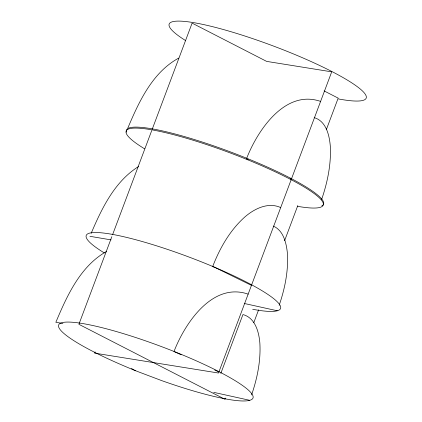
<?xml version="1.0" encoding="UTF-8"?>
<svg xmlns="http://www.w3.org/2000/svg" width="422" height="422" viewBox="0 0 422 422"><rect width="100%" height="100%" fill="white"/><g stroke="black" fill="none" stroke-linecap="round" stroke-linejoin="round"><path stroke-width="0.63" d="M279.153 305.354C284.866 288.722 288.474 271.082 287.419 253.427C286.396 243.251 283.637 230.597 273.282 226.076M251.591 394.897C257.299 378.26 260.912 360.62 259.852 342.965C258.939 331.871 255.168 317.771 242.935 314.554L220.833 373.359M321.559 199.685C327.43 182.615 331.217 164.548 330.326 146.418C329.45 135.43 326.243 121.172 314.195 117.606M111.835 236.673L78.893 324.312L224.973 399.312L225.438 398.078M112.532 234.822L151.735 130.519M152.2 129.285L192.1 23.131L266.625 61.39L331.708 71.845L218.501 373.027L94.644 353.135L95.108 351.901M253.738 322.783L258.607 309.822M284.592 240.698L297.816 205.519M326.348 129.607L338.18 98.131L324.101 90.904M127.302 129.301C138.58 102.525 152.047 72.563 178.749 58.083M91.157 233.34C101.786 208.336 114.747 181.386 138.564 166.542M106.724 251.359C80.407 266.029 67.035 295.674 55.846 322.292L62.873 323.479M89.955 236.309L111.033 239.881M244.475 303.518L277.296 310.766A104.313 15.957 20.6 0 0 214.455 267.2L212.646 266.63C219.778 248.199 229.848 230.428 244.686 217.108C254.244 208.758 268.123 201.8 280.693 207.566M213.69 392.349L249.734 400.309A104.313 15.957 20.6 0 0 186.893 356.743A104.144 15.93 20.6 0 0 61.723 322.746A104.144 15.93 20.6 0 0 137.266 371.386L161.573 380.57A103.221 15.793 20.6 0 0 249.734 400.309M320.593 101.407C284.977 89.047 257.33 130.662 246.48 158.809L248.273 159.627M248.152 294.139C212.519 281.764 184.841 323.357 173.991 351.526L181.175 354.791M290.157 178.664L291.349 179.208M214.714 370.031L218.907 371.94M251.449 285.367L214.455 267.2A104.144 15.93 20.6 0 0 105.073 233.234A104.144 15.93 20.6 0 0 104.371 252.952M131.474 368.48L135.446 370.806M185.606 40.586A105.252 16.105 20.6 0 1 207.234 25.389A105.252 16.105 20.6 0 1 341.24 76.546A105.252 16.105 20.6 0 1 338.481 98.948M277.296 310.766A103.221 15.793 20.6 0 1 252.699 309.284M144.556 148.787A105.252 16.105 20.6 0 1 161.6 131.785A105.252 16.105 20.6 0 1 295.97 182.278A105.252 16.105 20.6 0 1 297.758 206.353M126.579 132.176A105.252 16.105 20.6 0 1 127.101 129.158M128.272 128.32A105.252 16.105 20.6 0 1 244.343 157.3A105.252 16.105 20.6 0 1 321.838 205.852"/></g></svg>
